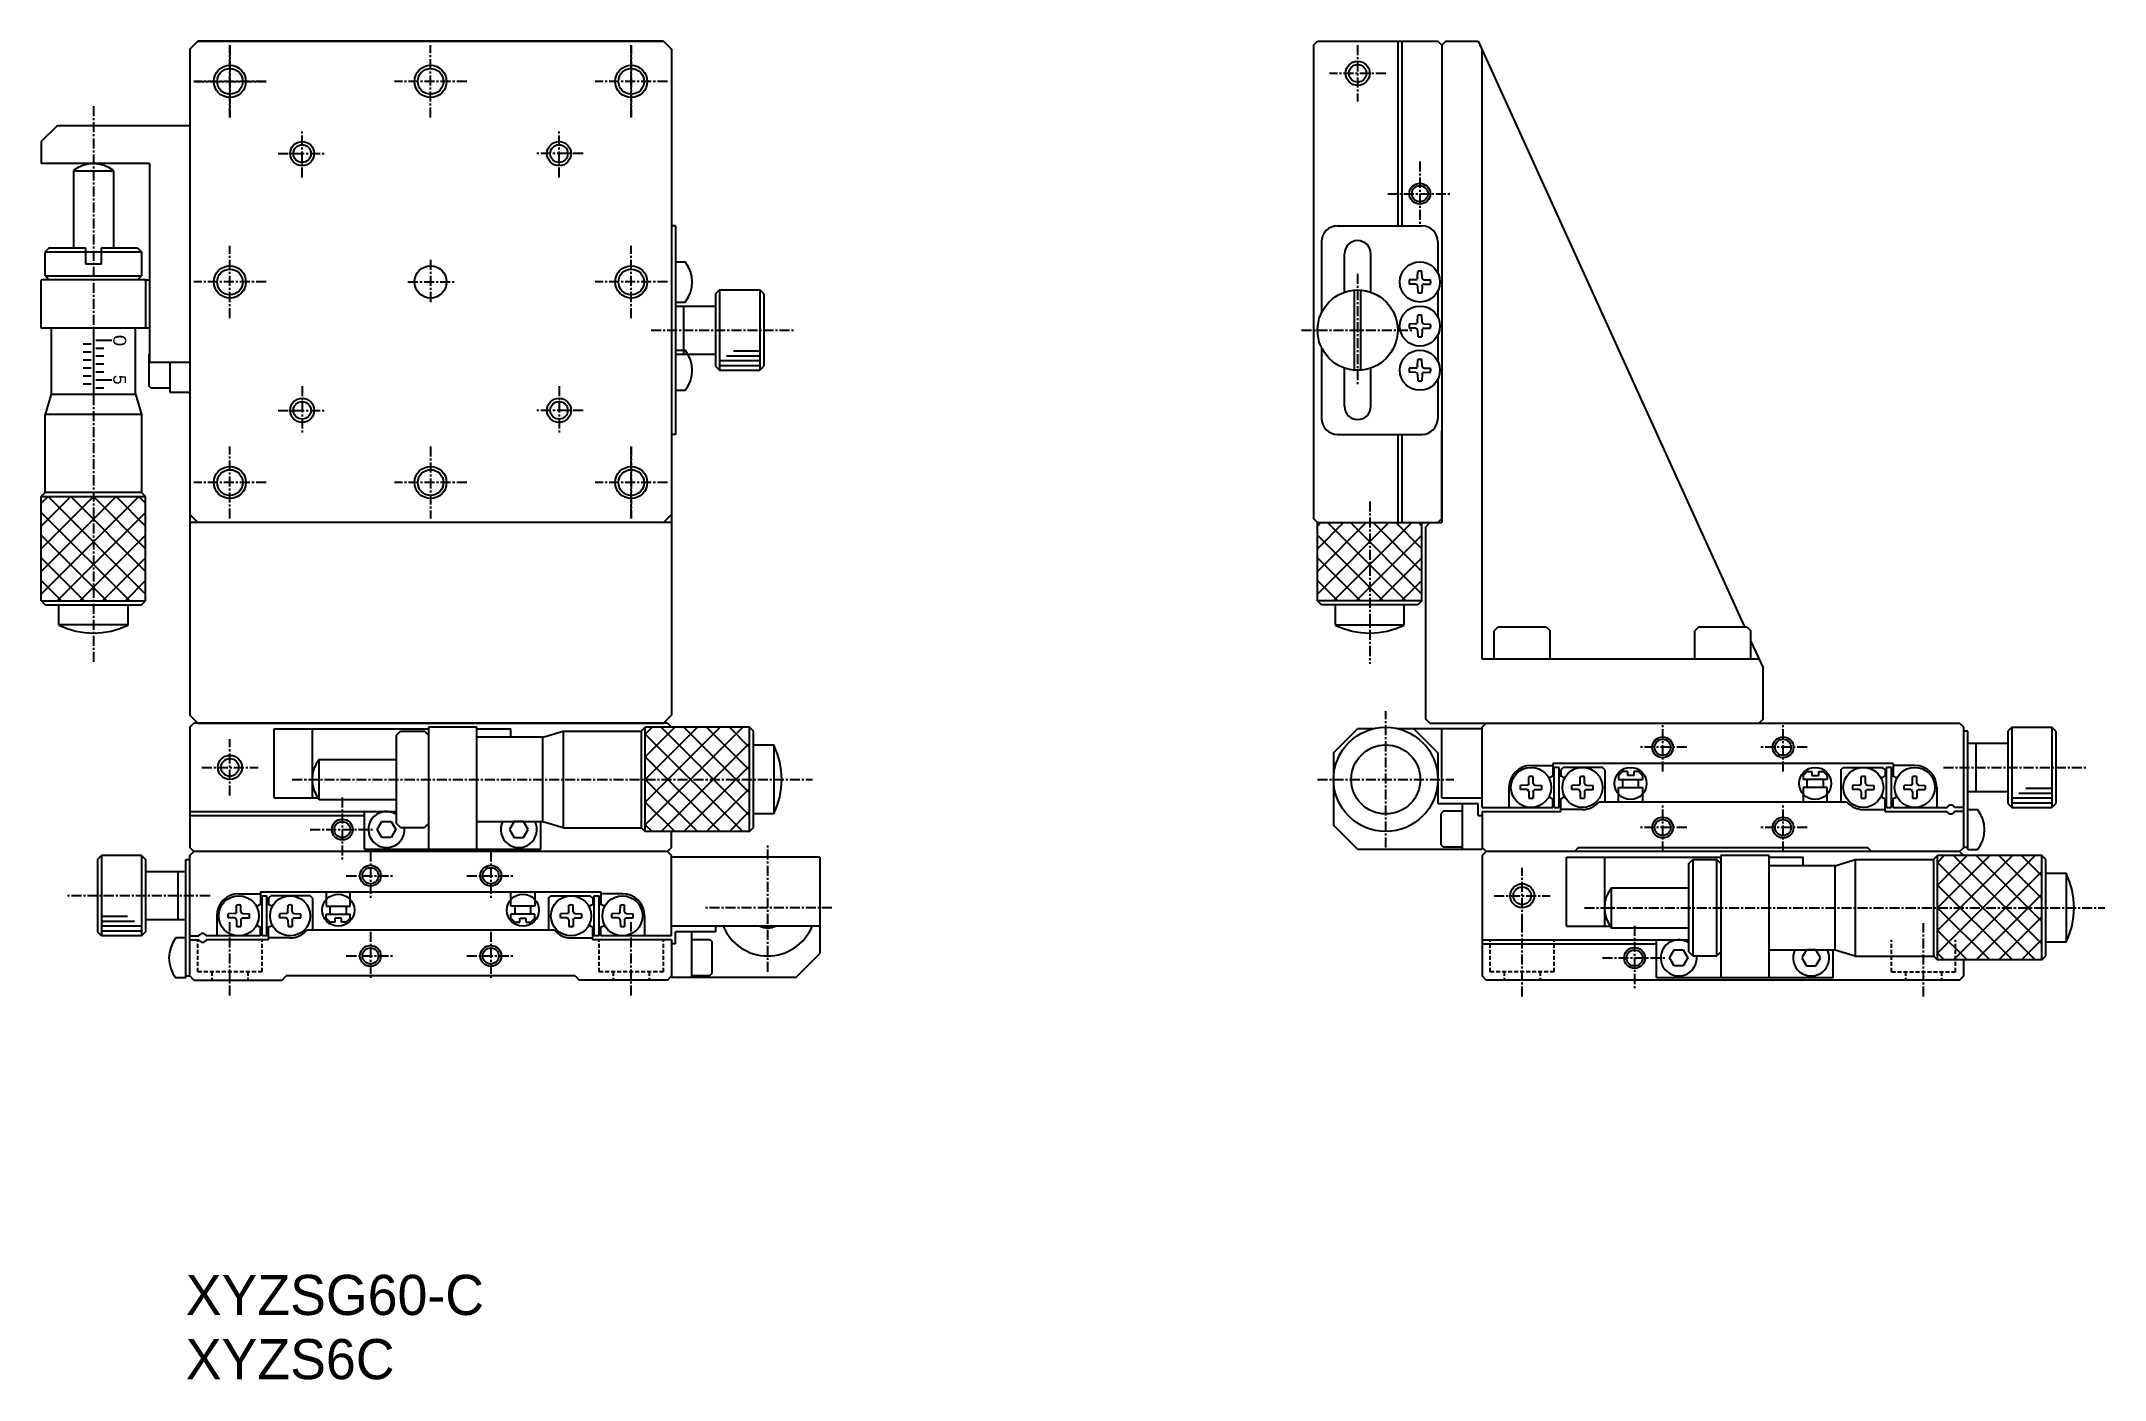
# Model space of a CAD drawing. Extents: x -303 to -46, y 134 to 301.
import ezdxf

# ---------------------------------------------------------------- set-up
doc = ezdxf.new("R2010")
doc.units = 0
doc.linetypes.add('CENTER', pattern=[2, 1.25, -0.25, 0.25, -0.25])
doc.linetypes.add('DASHED', pattern=[0.75, 0.5, -0.25])
doc.layers.get('0').update_dxf_attribs({"linetype": 'CONTINUOUS'})
doc.layers.add('CENTER', color=1, linetype='CENTER')

msp = doc.modelspace()

# ---------------------------------------------------------------- linework, layer by layer
at = {"color": 7, "linetype": 'CONTINUOUS'}
for p, q in [((-284.75, 300.03), (-283.75, 301.03)), ((-283.75, 301.03), (-284.75, 300.03)), ((-225.75, 301.03), (-283.75, 301.03)), ((-283.75, 301.03), (-225.75, 301.03)), ((-225.75, 301.03), (-224.75, 300.03)), ((-225.75, 301.03), (-224.75, 300.03)), ((-144.75, 300.53), (-144.25, 301.03)), ((-144.25, 301.03), (-129.25, 301.03)), ((-134.25, 301.03), (-134.25, 278.03)), ((-133.75, 301.03), (-133.75, 278.03)), ((-128.75, 300.53), (-129.25, 301.03)), ((-128.25, 301.03), (-128.75, 300.53)), ((-128.25, 301.03), (-124.25, 301.03)), ((-124.25, 301.03), (-91.07, 228.03)), ((-284.75, 300.03), (-284.75, 217.03)), ((-284.75, 300.03), (-284.75, 242.03)), ((-224.75, 300.03), (-224.75, 217.03)), ((-224.75, 300.03), (-224.75, 242.03)), ((-144.75, 300.53), (-144.75, 241.53)), ((-128.75, 300.53), (-128.75, 241.03)), ((-128.75, 300.53), (-128.75, 289.53)), ((-123.75, 224.03), (-123.75, 299.93)), ((-303.25, 288.53), (-301.25, 290.53)), ((-301.25, 290.53), (-284.75, 290.53)), ((-303.25, 288.53), (-303.25, 285.78)), ((-289.75, 285.78), (-303.25, 285.78)), ((-289.75, 285.78), (-289.75, 261.03)), ((-299.25, 284.9), (-299.25, 275.28)), ((-299.25, 284.9), (-294.25, 284.9)), ((-294.25, 284.9), (-294.25, 275.28)), ((-224.25, 278.03), (-224.75, 278.03)), ((-224.25, 278.03), (-224.25, 252.03)), ((-141.75, 278.03), (-131.25, 278.03)), ((-302.25, 275.28), (-302.75, 274.78)), ((-302.25, 275.28), (-297.75, 275.28)), ((-297.75, 275.28), (-297.75, 273.28)), ((-295.75, 273.28), (-295.75, 275.28)), ((-295.75, 275.28), (-291.25, 275.28)), ((-291.25, 275.28), (-290.75, 274.78)), ((-143.75, 276.03), (-143.75, 267.21)), ((-129.25, 276.03), (-129.25, 272.12)), ((-302.75, 271.78), (-302.75, 274.78)), ((-302.75, 274.78), (-297.75, 274.78)), ((-297.75, 274.78), (-295.75, 274.78)), ((-297.75, 273.28), (-295.75, 273.28)), ((-295.75, 274.78), (-290.75, 274.78)), ((-290.75, 274.78), (-290.75, 271.78)), ((-224.25, 273.53), (-223.03, 273.53)), ((-140.9, 269.82), (-140.9, 274.53)), ((-137.6, 269.68), (-137.6, 274.53)), ((-303.25, 265.28), (-303.25, 271.28)), ((-290.25, 271.28), (-303.25, 271.28)), ((-302.75, 271.78), (-302.25, 271.28)), ((-302.75, 271.78), (-290.75, 271.78)), ((-291.25, 271.28), (-290.75, 271.78)), ((-290.25, 271.28), (-290.25, 265.28)), ((-218.75, 270.03), (-219.25, 269.53)), ((-218.75, 270.03), (-213.75, 270.03)), ((-218.75, 270.03), (-218.75, 260.03)), ((-213.25, 269.53), (-213.75, 270.03)), ((-213.75, 270.03), (-213.75, 260.03)), ((-139.65, 260.05), (-139.65, 270.01)), ((-138.85, 260.05), (-138.85, 270.01)), ((-131.99, 271.3), (-132.83, 271.29)), ((-131.99, 270.76), (-132.83, 270.77)), ((-131.99, 271.3), (-131.85, 271.36)), ((-131.99, 270.76), (-131.85, 270.7)), ((-131.78, 271.53), (-131.85, 271.36)), ((-131.78, 270.53), (-131.85, 270.7)), ((-131.78, 271.53), (-131.76, 272.35)), ((-131.78, 270.53), (-131.76, 269.71)), ((-131.23, 271.53), (-131.24, 272.35)), ((-131.23, 270.53), (-131.24, 269.71)), ((-131.23, 271.53), (-131.16, 271.36)), ((-131.23, 270.53), (-131.16, 270.7)), ((-131.02, 271.3), (-131.16, 271.36)), ((-131.02, 270.76), (-131.16, 270.7)), ((-131.02, 271.3), (-130.18, 271.29)), ((-131.02, 270.76), (-130.18, 270.77)), ((-129.25, 269.94), (-129.25, 266.62)), ((-224.25, 268.53), (-223.03, 268.53)), ((-224.25, 268.03), (-219.25, 268.03)), ((-223.25, 268.03), (-223.25, 262.03)), ((-219.25, 269.53), (-219.25, 260.53)), ((-213.25, 269.53), (-213.25, 260.53)), ((-290.25, 265.28), (-303.25, 265.28)), ((-302, 265.28), (-302, 257.03)), ((-291.5, 257.03), (-291.5, 265.28)), ((-131.99, 265.8), (-132.83, 265.79)), ((-131.99, 265.26), (-132.83, 265.27)), ((-131.99, 265.8), (-131.85, 265.86)), ((-131.99, 265.26), (-131.85, 265.2)), ((-131.78, 266.03), (-131.85, 265.86)), ((-131.78, 265.03), (-131.85, 265.2)), ((-131.78, 266.03), (-131.76, 266.85)), ((-131.78, 265.03), (-131.76, 264.21)), ((-131.23, 266.03), (-131.24, 266.85)), ((-131.23, 265.03), (-131.24, 264.21)), ((-131.23, 266.03), (-131.16, 265.86)), ((-131.23, 265.03), (-131.16, 265.2)), ((-131.02, 265.8), (-131.16, 265.86)), ((-131.02, 265.26), (-131.16, 265.2)), ((-131.02, 265.8), (-130.18, 265.79)), ((-131.02, 265.26), (-130.18, 265.27)), ((-224.25, 262.53), (-223.03, 262.53)), ((-143.75, 262.85), (-143.75, 254.03)), ((-129.25, 264.44), (-129.25, 261.12)), ((-289.85, 261.98), (-289.75, 262.08)), ((-289.85, 261.98), (-289.85, 258.08)), ((-289.75, 261.03), (-284.75, 261.03)), ((-287.25, 261.03), (-287.25, 257.28)), ((-224.25, 262.03), (-219.25, 262.03)), ((-219.25, 260.53), (-218.75, 260.03)), ((-218.75, 260.03), (-213.75, 260.03)), ((-213.75, 260.03), (-213.25, 260.53)), ((-140.9, 255.53), (-140.9, 260.24)), ((-137.6, 255.53), (-137.6, 260.38)), ((-131.99, 260.3), (-132.83, 260.29)), ((-131.99, 259.76), (-132.83, 259.77)), ((-131.99, 260.3), (-131.85, 260.36)), ((-131.99, 259.76), (-131.85, 259.7)), ((-131.78, 260.53), (-131.85, 260.36)), ((-131.78, 259.53), (-131.85, 259.7)), ((-131.78, 260.53), (-131.76, 261.35)), ((-131.23, 260.53), (-131.24, 261.35)), ((-131.23, 260.53), (-131.16, 260.36)), ((-131.23, 259.53), (-131.16, 259.7)), ((-131.02, 260.3), (-131.16, 260.36)), ((-131.02, 259.76), (-131.16, 259.7)), ((-131.02, 260.3), (-130.18, 260.29)), ((-131.02, 259.76), (-130.18, 259.77)), ((-289.55, 257.78), (-289.85, 258.08)), ((-287.25, 257.78), (-289.55, 257.78)), ((-287.25, 257.28), (-284.75, 257.28)), ((-224.25, 257.53), (-223.03, 257.53)), ((-131.78, 259.53), (-131.76, 258.71)), ((-131.23, 259.53), (-131.24, 258.71)), ((-129.25, 258.94), (-129.25, 254.03)), ((-302.79, 254.53), (-302.79, 244.78)), ((-302, 257.03), (-302.75, 254.53)), ((-290.75, 254.53), (-302.75, 254.53)), ((-302, 257.03), (-291.5, 257.03)), ((-291.5, 257.03), (-290.75, 254.53)), ((-290.75, 254.53), (-290.75, 244.78)), ((-224.25, 252.03), (-224.75, 252.03)), ((-141.75, 252.03), (-131.25, 252.03)), ((-134.25, 252.03), (-134.25, 241.03)), ((-133.75, 252.03), (-133.75, 241.03)), ((-128.75, 241.53), (-128.75, 252.53)), ((-302.75, 244.78), (-303.25, 244.28)), ((-303.25, 231.28), (-303.25, 244.28)), ((-303.25, 244.28), (-290.25, 244.28)), ((-290.75, 244.78), (-302.75, 244.78)), ((-290.25, 244.28), (-290.75, 244.78)), ((-290.25, 231.28), (-290.25, 244.28)), ((-284.75, 242.03), (-283.75, 241.03)), ((-225.75, 241.03), (-224.75, 242.03)), ((-224.75, 241.03), (-284.75, 241.03)), ((-225.75, 241.03), (-283.75, 241.03)), ((-144.25, 241.03), (-144.75, 241.53)), ((-144.25, 231.28), (-144.25, 241.03)), ((-144.25, 241.03), (-129.25, 241.03)), ((-131.25, 231.28), (-131.25, 241.03)), ((-130.25, 241.03), (-130.75, 240.53)), ((-130.75, 216.53), (-130.75, 240.53)), ((-130.25, 241.03), (-128.75, 241.03)), ((-128.75, 241.53), (-129.25, 241.03)), ((-303.25, 231.28), (-302.75, 230.78)), ((-303.25, 231.28), (-290.25, 231.28)), ((-302.75, 230.78), (-290.75, 230.78)), ((-301.05, 228.28), (-301.05, 230.78)), ((-292.45, 230.78), (-292.45, 228.28)), ((-290.75, 230.78), (-290.25, 231.28)), ((-143.75, 230.78), (-144.25, 231.28)), ((-131.25, 231.28), (-144.25, 231.28)), ((-131.75, 230.78), (-143.75, 230.78)), ((-142.05, 230.78), (-142.05, 228.28)), ((-133.45, 228.28), (-133.45, 230.78)), ((-131.25, 231.28), (-131.75, 230.78)), ((-292.45, 228.28), (-301.05, 228.28)), ((-142.05, 228.28), (-133.45, 228.28)), ((-121.75, 228.03), (-122.25, 227.53)), ((-122.25, 224.03), (-122.25, 227.53)), ((-121.75, 228.03), (-115.75, 228.03)), ((-115.75, 228.03), (-115.25, 227.53)), ((-115.25, 224.03), (-115.25, 227.53)), ((-96.75, 228.03), (-97.25, 227.53)), ((-97.25, 224.03), (-97.25, 227.53)), ((-96.75, 228.03), (-90.75, 228.03)), ((-90.75, 228.03), (-90.25, 227.53)), ((-90.25, 224.03), (-90.25, 227.53)), ((-90.25, 226.23), (-88.75, 222.93)), ((-89.25, 224.03), (-123.75, 224.03)), ((-88.75, 216.53), (-88.75, 222.93)), ((-283.75, 216.03), (-284.75, 217.03)), ((-284.75, 215.53), (-284.25, 216.03)), ((-225.25, 216.03), (-284.25, 216.03)), ((-283.75, 216.03), (-225.75, 216.03)), ((-225.75, 216.03), (-224.75, 217.03)), ((-225.25, 216.03), (-224.75, 215.53)), ((-130.25, 216.03), (-130.75, 216.53)), ((-130.25, 216.03), (-89.25, 216.03)), ((-123.75, 215.53), (-123.25, 216.03)), ((-123.25, 216.03), (-64.25, 216.03)), ((-88.75, 216.53), (-89.25, 216.03)), ((-63.75, 215.53), (-64.25, 216.03)), ((-284.75, 215.53), (-284.75, 200.53)), ((-274.25, 215.33), (-255, 215.33)), ((-274.25, 206.73), (-274.25, 215.33)), ((-269.5, 215.33), (-269.5, 206.73)), ((-259, 214.53), (-258.5, 215.03)), ((-259, 203.53), (-259, 214.53)), ((-258.5, 215.03), (-255.5, 215.03)), ((-255, 214.53), (-255.5, 215.03)), ((-255, 215.53), (-255, 200.33)), ((-249, 215.53), (-255, 215.53)), ((-249, 200.33), (-249, 215.53)), ((-249, 215.33), (-244.75, 215.33)), ((-240.75, 214.28), (-249, 214.28)), ((-244.75, 214.28), (-244.75, 215.33)), ((-240.75, 214.28), (-238.25, 215.03)), ((-240.75, 203.78), (-240.75, 214.28)), ((-238.25, 215.03), (-228.5, 215.03)), ((-238.25, 215.03), (-238.25, 203.03)), ((-228, 215.53), (-228.5, 215.03)), ((-228.5, 215.03), (-228.5, 203.03)), ((-228, 202.53), (-228, 215.53)), ((-215, 215.53), (-228, 215.53)), ((-215, 202.53), (-215, 215.53)), ((-214.5, 215.03), (-215, 215.53)), ((-214.5, 203.03), (-214.5, 215.03)), ((-142.25, 212.33), (-139.25, 215.33)), ((-137.35, 215.33), (-139.25, 215.33)), ((-123.75, 215.33), (-134.15, 215.33)), ((-129.25, 212.33), (-132.25, 215.33)), ((-128.75, 206.73), (-128.75, 215.33)), ((-123.75, 205.53), (-123.75, 215.53)), ((-63.75, 200.53), (-63.75, 215.53)), ((-63.25, 215.03), (-63.75, 215.03)), ((-63.25, 200.28), (-63.25, 215.03)), ((-63.25, 213.53), (-58.25, 213.53)), ((-62.25, 213.53), (-62.25, 207.53)), ((-57.75, 215.53), (-58.25, 215.03)), ((-58.25, 215.03), (-58.25, 206.03)), ((-57.75, 215.53), (-57.75, 205.53)), ((-57.75, 215.53), (-52.75, 215.53)), ((-52.75, 215.53), (-52.75, 205.53)), ((-52.25, 215.03), (-52.75, 215.53)), ((-52.25, 215.03), (-52.25, 206.03)), ((-268.63, 206.53), (-268.63, 211.53)), ((-268.63, 211.53), (-259, 211.53)), ((-214.5, 213.33), (-212, 213.33)), ((-212, 213.33), (-212, 204.73)), ((-142.25, 212.33), (-142.25, 203.33)), ((-129.25, 212.33), (-129.25, 206.03)), ((-114.95, 211.03), (-114.95, 209.44)), ((-72.55, 211.03), (-114.95, 211.03)), ((-72.55, 211.03), (-72.55, 209.44)), ((-118.14, 208.3), (-118.98, 208.29)), ((-118.14, 208.3), (-118, 208.36)), ((-117.93, 208.53), (-118, 208.36)), ((-117.93, 208.53), (-117.91, 209.35)), ((-117.65, 210.78), (-114.95, 210.78)), ((-117.38, 208.53), (-117.39, 209.35)), ((-117.38, 208.53), (-117.31, 208.36)), ((-117.17, 208.3), (-117.31, 208.36)), ((-117.17, 208.3), (-116.33, 208.29)), ((-114.15, 210.53), (-114.75, 210.53)), ((-114.75, 205.53), (-114.75, 210.53)), ((-114.15, 205.53), (-114.15, 210.53)), ((-113.95, 210.23), (-113.65, 210.53)), ((-113.95, 210.23), (-113.95, 209.44)), ((-108.75, 210.53), (-113.65, 210.53)), ((-111.74, 208.3), (-112.58, 208.29)), ((-111.74, 208.3), (-111.6, 208.36)), ((-111.53, 208.53), (-111.6, 208.36)), ((-111.53, 208.53), (-111.51, 209.35)), ((-110.98, 208.53), (-110.99, 209.35)), ((-110.98, 208.53), (-110.91, 208.36)), ((-110.77, 208.3), (-110.91, 208.36)), ((-110.77, 208.3), (-109.93, 208.29)), ((-108.45, 210.23), (-108.75, 210.53)), ((-108.45, 210.23), (-108.45, 206.23)), ((-106.75, 209.53), (-106.25, 210.03)), ((-106.75, 209.53), (-106.75, 209.03)), ((-106.75, 209.03), (-103.75, 209.03)), ((-105.65, 210.03), (-106.25, 210.03)), ((-106.25, 209.03), (-106.25, 208.03)), ((-105.65, 210.03), (-105.65, 209.53)), ((-104.85, 209.53), (-105.65, 209.53)), ((-104.25, 210.03), (-104.85, 210.03)), ((-104.85, 210.03), (-104.85, 209.53)), ((-103.75, 209.53), (-104.25, 210.03)), ((-104.25, 208.03), (-104.25, 209.03)), ((-103.75, 209.53), (-103.75, 209.03)), ((-83.75, 209.53), (-83.25, 210.03)), ((-83.75, 209.53), (-83.75, 209.03)), ((-80.75, 209.03), (-83.75, 209.03)), ((-83.25, 210.03), (-82.65, 210.03)), ((-83.25, 208.03), (-83.25, 209.03)), ((-82.65, 210.03), (-82.65, 209.53)), ((-82.65, 209.53), (-81.85, 209.53)), ((-81.85, 210.03), (-81.25, 210.03)), ((-81.85, 210.03), (-81.85, 209.53)), ((-80.75, 209.53), (-81.25, 210.03)), ((-81.25, 209.03), (-81.25, 208.03)), ((-80.75, 209.53), (-80.75, 209.03)), ((-79.05, 210.23), (-78.75, 210.53)), ((-79.05, 210.23), (-79.05, 206.23)), ((-78.75, 210.53), (-73.85, 210.53)), ((-76.74, 208.3), (-77.58, 208.29)), ((-76.74, 208.3), (-76.6, 208.36)), ((-76.53, 208.53), (-76.6, 208.36)), ((-76.53, 208.53), (-76.51, 209.35)), ((-75.98, 208.53), (-75.99, 209.35)), ((-75.98, 208.53), (-75.91, 208.36)), ((-75.77, 208.3), (-75.91, 208.36)), ((-75.77, 208.3), (-74.93, 208.29)), ((-73.55, 210.23), (-73.85, 210.53)), ((-73.55, 210.23), (-73.55, 209.44)), ((-72.75, 210.53), (-73.35, 210.53)), ((-73.35, 205.53), (-73.35, 210.53)), ((-72.75, 205.53), (-72.75, 210.53)), ((-69.85, 210.78), (-72.55, 210.78)), ((-70.34, 208.3), (-71.18, 208.29)), ((-70.34, 208.3), (-70.2, 208.36)), ((-70.13, 208.53), (-70.2, 208.36)), ((-70.13, 208.53), (-70.11, 209.35)), ((-69.58, 208.53), (-69.59, 209.35)), ((-69.58, 208.53), (-69.51, 208.36)), ((-69.37, 208.3), (-69.51, 208.36)), ((-69.37, 208.3), (-68.53, 208.29)), ((-274.25, 206.73), (-268.78, 206.73)), ((-268.63, 206.53), (-259, 206.53)), ((-129.25, 206.03), (-124.25, 206.03)), ((-128.75, 206.73), (-123.75, 206.73)), ((-126.25, 206.03), (-126.25, 200.33)), ((-124.25, 204.53), (-124.25, 206.03)), ((-120.4, 208.03), (-120.4, 205.53)), ((-118.14, 207.76), (-118.98, 207.77)), ((-118.14, 207.76), (-118, 207.7)), ((-117.93, 207.53), (-118, 207.7)), ((-117.93, 207.53), (-117.91, 206.71)), ((-117.38, 207.53), (-117.39, 206.71)), ((-117.38, 207.53), (-117.31, 207.7)), ((-117.17, 207.76), (-117.31, 207.7)), ((-117.17, 207.76), (-116.33, 207.77)), ((-114.95, 205.53), (-114.95, 206.62)), ((-113.95, 205.03), (-113.95, 206.62)), ((-111.74, 207.76), (-112.58, 207.77)), ((-111.74, 207.76), (-111.6, 207.7)), ((-111.53, 207.53), (-111.6, 207.7)), ((-111.53, 207.53), (-111.51, 206.71)), ((-110.98, 207.53), (-110.99, 206.71)), ((-110.98, 207.53), (-110.91, 207.7)), ((-110.77, 207.76), (-110.91, 207.7)), ((-110.77, 207.76), (-109.93, 207.77)), ((-109.17, 206.23), (-78.33, 206.23)), ((-106.75, 208.03), (-103.75, 208.03)), ((-106.75, 206.23), (-106.75, 208.03)), ((-103.75, 208.03), (-103.75, 206.23)), ((-80.75, 208.03), (-83.75, 208.03)), ((-83.75, 208.03), (-83.75, 206.23)), ((-80.75, 206.23), (-80.75, 208.03)), ((-76.74, 207.76), (-77.58, 207.77)), ((-76.74, 207.76), (-76.6, 207.7)), ((-76.53, 207.53), (-76.6, 207.7)), ((-76.53, 207.53), (-76.51, 206.71)), ((-75.98, 207.53), (-75.99, 206.71)), ((-75.98, 207.53), (-75.91, 207.7)), ((-75.77, 207.76), (-75.91, 207.7)), ((-75.77, 207.76), (-74.93, 207.77)), ((-73.55, 205.03), (-73.55, 206.62)), ((-72.55, 205.53), (-72.55, 206.62)), ((-70.34, 207.76), (-71.18, 207.77)), ((-70.34, 207.76), (-70.2, 207.7)), ((-70.13, 207.53), (-70.2, 207.7)), ((-70.13, 207.53), (-70.11, 206.71)), ((-69.58, 207.53), (-69.59, 206.71)), ((-69.58, 207.53), (-69.51, 207.7)), ((-69.37, 207.76), (-69.51, 207.7)), ((-69.37, 207.76), (-68.53, 207.77)), ((-67.1, 208.03), (-67.1, 205.53)), ((-63.25, 207.53), (-58.25, 207.53)), ((-58.25, 206.03), (-57.75, 205.53)), ((-52.75, 205.53), (-52.25, 206.03)), ((-284.75, 205.03), (-259, 205.03)), ((-284.75, 204.53), (-263, 204.53)), ((-263, 200.33), (-263, 205.03)), ((-261.41, 202.78), (-260.83, 203.78)), ((-260.83, 203.78), (-259.68, 203.78)), ((-259.68, 203.78), (-259.1, 202.78)), ((-258.5, 203.03), (-259, 203.53)), ((-255, 203.53), (-255.5, 203.03)), ((-249, 203.78), (-240.75, 203.78)), ((-244.33, 203.78), (-244.91, 202.78)), ((-243.18, 203.78), (-244.33, 203.78)), ((-242.6, 202.78), (-243.18, 203.78)), ((-241, 200.33), (-241, 203.78)), ((-240.75, 203.78), (-238.25, 203.03)), ((-212, 204.73), (-214.5, 204.73)), ((-139.25, 200.33), (-142.25, 203.33)), ((-128.55, 205.08), (-128.85, 204.78)), ((-128.85, 200.88), (-128.85, 204.78)), ((-126.25, 205.08), (-128.55, 205.08)), ((-124.25, 204.53), (-123.75, 204.53)), ((-123.75, 205.53), (-114.95, 205.53)), ((-123.75, 205.03), (-123.75, 200.33)), ((-123.75, 205.03), (-113.95, 205.03)), ((-114.75, 205.53), (-114.15, 205.53)), ((-111.25, 205.28), (-113.95, 205.28)), ((-76.25, 205.28), (-73.55, 205.28)), ((-73.55, 205.03), (-65.81, 205.03)), ((-73.35, 205.53), (-72.75, 205.53)), ((-72.55, 205.53), (-65.81, 205.53)), ((-63.75, 205.53), (-64.9, 205.53)), ((-63.75, 205.03), (-64.9, 205.03)), ((-63.25, 205.28), (-62.03, 205.28)), ((-57.75, 205.53), (-52.75, 205.53)), ((-284.25, 200.03), (-284.75, 200.53)), ((-284.25, 200.03), (-284.75, 200.53)), ((-260.83, 201.78), (-261.41, 202.78)), ((-259.68, 201.78), (-260.83, 201.78)), ((-259.1, 202.78), (-259.68, 201.78)), ((-258.5, 203.03), (-255.5, 203.03)), ((-244.91, 202.78), (-244.33, 201.78)), ((-244.33, 201.78), (-243.18, 201.78)), ((-243.18, 201.78), (-242.6, 202.78)), ((-238.25, 202.99), (-228.5, 202.99)), ((-228.5, 203.03), (-228, 202.53)), ((-215, 202.53), (-228, 202.53)), ((-225.25, 200.03), (-224.75, 200.53)), ((-224.75, 200.53), (-225.25, 200.03)), ((-224.75, 200.53), (-224.75, 202.53)), ((-215, 202.53), (-214.5, 203.03)), ((-128.85, 200.88), (-128.55, 200.58)), ((-126.25, 200.58), (-128.55, 200.58)), ((-123.25, 200.03), (-123.75, 200.53)), ((-111.75, 200.53), (-112.25, 200.03)), ((-111.75, 200.53), (-75.75, 200.53)), ((-75.25, 200.03), (-75.75, 200.53)), ((-64.25, 200.03), (-63.75, 200.53)), ((-63.25, 200.53), (-63.75, 200.53)), ((-296.25, 199.03), (-295.75, 199.53)), ((-296.25, 199.03), (-296.25, 190.03)), ((-295.75, 199.53), (-295.75, 189.53)), ((-290.75, 199.53), (-295.75, 199.53)), ((-290.75, 199.53), (-290.75, 189.53)), ((-290.75, 199.53), (-290.25, 199.03)), ((-290.25, 199.03), (-290.25, 190.03)), ((-285.25, 199.03), (-284.75, 199.03)), ((-285.25, 184.28), (-285.25, 199.03)), ((-284.75, 199.53), (-284.25, 200.03)), ((-284.75, 184.53), (-284.75, 199.53)), ((-225.25, 200.03), (-284.25, 200.03)), ((-225.25, 200.03), (-284.25, 200.03)), ((-263, 200.33), (-241, 200.33)), ((-224.75, 199.53), (-225.25, 200.03)), ((-224.75, 189.53), (-224.75, 199.53)), ((-206.25, 199.33), (-224.75, 199.33)), ((-206.25, 199.33), (-206.25, 187.33)), ((-139.25, 200.33), (-123.75, 200.33)), ((-123.75, 199.53), (-123.25, 200.03)), ((-123.75, 199.53), (-123.75, 184.53)), ((-64.25, 200.03), (-123.25, 200.03)), ((-113.25, 199.33), (-94, 199.33)), ((-113.25, 190.73), (-113.25, 199.33)), ((-108.5, 199.33), (-108.5, 190.73)), ((-98, 198.53), (-97.5, 199.03)), ((-98, 187.53), (-98, 198.53)), ((-97.5, 199.03), (-97.5, 187.03)), ((-97.5, 199.03), (-94.5, 199.03)), ((-94.5, 187.03), (-94.5, 199.03)), ((-94, 198.53), (-94.5, 199.03)), ((-94, 199.53), (-94, 184.33)), ((-88, 199.53), (-94, 199.53)), ((-88, 184.33), (-88, 199.53)), ((-88, 199.33), (-83.75, 199.33)), ((-79.75, 198.28), (-88, 198.28)), ((-83.75, 198.28), (-83.75, 199.33)), ((-79.75, 198.28), (-77.25, 199.03)), ((-79.75, 187.78), (-79.75, 198.28)), ((-77.25, 199.03), (-67.5, 199.03)), ((-77.25, 199.03), (-77.25, 187.03)), ((-67, 199.53), (-67.5, 199.03)), ((-67.5, 199.03), (-67.5, 187.03)), ((-67, 186.53), (-67, 199.53)), ((-54, 199.53), (-67, 199.53)), ((-64.25, 200.03), (-63.75, 199.53)), ((-63.25, 200.28), (-62.03, 200.28)), ((-54, 186.53), (-54, 199.53)), ((-53.5, 199.03), (-54, 199.53)), ((-53.5, 187.03), (-53.5, 199.03)), ((-285.25, 197.53), (-290.25, 197.53)), ((-286.25, 197.53), (-286.25, 191.53)), ((-107.63, 190.53), (-107.63, 195.53)), ((-107.63, 195.53), (-98, 195.53)), ((-53.5, 197.33), (-51, 197.33)), ((-51, 197.33), (-51, 188.73)), ((-278.93, 192.53), (-278.91, 193.35)), ((-278.65, 194.78), (-275.95, 194.78)), ((-278.38, 192.53), (-278.39, 193.35)), ((-275.95, 195.03), (-275.95, 193.44)), ((-275.95, 195.03), (-233.55, 195.03)), ((-275.75, 194.53), (-275.15, 194.53)), ((-275.75, 189.53), (-275.75, 194.53)), ((-275.15, 189.53), (-275.15, 194.53)), ((-274.95, 194.23), (-274.65, 194.53)), ((-274.95, 194.23), (-274.95, 193.44)), ((-269.75, 194.53), (-274.65, 194.53)), ((-272.53, 192.53), (-272.51, 193.35)), ((-271.98, 192.53), (-271.99, 193.35)), ((-269.45, 194.23), (-269.75, 194.53)), ((-269.45, 194.23), (-269.45, 190.23)), ((-267.75, 195.03), (-267.75, 193.23)), ((-267.75, 193.23), (-264.75, 193.23)), ((-267.25, 192.23), (-267.25, 193.23)), ((-265.25, 193.23), (-265.25, 192.23)), ((-264.75, 193.23), (-264.75, 195.03)), ((-244.75, 193.23), (-244.75, 195.03)), ((-241.75, 193.23), (-244.75, 193.23)), ((-244.25, 193.23), (-244.25, 192.23)), ((-242.25, 192.23), (-242.25, 193.23)), ((-241.75, 195.03), (-241.75, 193.23)), ((-240.05, 194.23), (-239.75, 194.53)), ((-240.05, 194.23), (-240.05, 190.23)), ((-239.75, 194.53), (-234.85, 194.53)), ((-237.53, 192.53), (-237.51, 193.35)), ((-236.98, 192.53), (-236.99, 193.35)), ((-234.55, 194.23), (-234.85, 194.53)), ((-234.55, 194.23), (-234.55, 193.44)), ((-234.35, 194.53), (-233.75, 194.53)), ((-234.35, 189.53), (-234.35, 194.53)), ((-233.75, 189.53), (-233.75, 194.53)), ((-233.55, 195.03), (-233.55, 193.44)), ((-230.85, 194.78), (-233.55, 194.78)), ((-231.13, 192.53), (-231.11, 193.35)), ((-230.58, 192.53), (-230.59, 193.35)), ((-285.25, 191.53), (-290.25, 191.53)), ((-281.4, 192.03), (-281.4, 189.53)), ((-279.14, 192.3), (-279.98, 192.29)), ((-279.14, 191.76), (-279.98, 191.77)), ((-279.14, 192.3), (-279, 192.36)), ((-279.14, 191.76), (-279, 191.7)), ((-278.93, 192.53), (-279, 192.36)), ((-278.93, 191.53), (-279, 191.7)), ((-278.93, 191.53), (-278.91, 190.71)), ((-278.38, 191.53), (-278.39, 190.71)), ((-278.38, 192.53), (-278.31, 192.36)), ((-278.38, 191.53), (-278.31, 191.7)), ((-278.17, 192.3), (-278.31, 192.36)), ((-278.17, 191.76), (-278.31, 191.7)), ((-278.17, 192.3), (-277.33, 192.29)), ((-278.17, 191.76), (-277.33, 191.77)), ((-275.95, 189.53), (-275.95, 190.62)), ((-274.95, 189.03), (-274.95, 190.62)), ((-272.74, 192.3), (-273.58, 192.29)), ((-272.74, 191.76), (-273.58, 191.77)), ((-272.74, 192.3), (-272.6, 192.36)), ((-272.74, 191.76), (-272.6, 191.7)), ((-272.53, 192.53), (-272.6, 192.36)), ((-272.53, 191.53), (-272.6, 191.7)), ((-272.53, 191.53), (-272.51, 190.71)), ((-271.98, 191.53), (-271.99, 190.71)), ((-271.98, 192.53), (-271.91, 192.36)), ((-271.98, 191.53), (-271.91, 191.7)), ((-271.77, 192.3), (-271.91, 192.36)), ((-271.77, 191.76), (-271.91, 191.7)), ((-271.77, 192.3), (-270.93, 192.29)), ((-271.77, 191.76), (-270.93, 191.77)), ((-267.75, 191.73), (-267.75, 192.23)), ((-267.75, 192.23), (-264.75, 192.23)), ((-267.75, 191.73), (-267.25, 191.23)), ((-266.65, 191.23), (-267.25, 191.23)), ((-265.85, 191.73), (-266.65, 191.73)), ((-266.65, 191.23), (-266.65, 191.73)), ((-265.85, 191.23), (-265.85, 191.73)), ((-265.25, 191.23), (-265.85, 191.23)), ((-264.75, 191.73), (-265.25, 191.23)), ((-264.75, 191.73), (-264.75, 192.23)), ((-244.75, 191.73), (-244.75, 192.23)), ((-241.75, 192.23), (-244.75, 192.23)), ((-244.75, 191.73), (-244.25, 191.23)), ((-244.25, 191.23), (-243.65, 191.23)), ((-243.65, 191.23), (-243.65, 191.73)), ((-243.65, 191.73), (-242.85, 191.73)), ((-242.85, 191.23), (-242.85, 191.73)), ((-242.85, 191.23), (-242.25, 191.23)), ((-241.75, 191.73), (-242.25, 191.23)), ((-241.75, 191.73), (-241.75, 192.23)), ((-237.74, 192.3), (-238.58, 192.29)), ((-237.74, 191.76), (-238.58, 191.77)), ((-237.74, 192.3), (-237.6, 192.36)), ((-237.74, 191.76), (-237.6, 191.7)), ((-237.53, 192.53), (-237.6, 192.36)), ((-237.53, 191.53), (-237.6, 191.7)), ((-237.53, 191.53), (-237.51, 190.71)), ((-236.98, 191.53), (-236.99, 190.71)), ((-236.98, 192.53), (-236.91, 192.36)), ((-236.98, 191.53), (-236.91, 191.7)), ((-236.77, 192.3), (-236.91, 192.36)), ((-236.77, 191.76), (-236.91, 191.7)), ((-236.77, 192.3), (-235.93, 192.29)), ((-236.77, 191.76), (-235.93, 191.77)), ((-234.55, 189.03), (-234.55, 190.62)), ((-233.55, 189.53), (-233.55, 190.62)), ((-231.34, 192.3), (-232.18, 192.29)), ((-231.34, 191.76), (-232.18, 191.77)), ((-231.34, 192.3), (-231.2, 192.36)), ((-231.34, 191.76), (-231.2, 191.7)), ((-231.13, 192.53), (-231.2, 192.36)), ((-231.13, 191.53), (-231.2, 191.7)), ((-231.13, 191.53), (-231.11, 190.71)), ((-230.58, 191.53), (-230.59, 190.71)), ((-230.58, 192.53), (-230.51, 192.36)), ((-230.58, 191.53), (-230.51, 191.7)), ((-230.37, 192.3), (-230.51, 192.36)), ((-230.37, 191.76), (-230.51, 191.7)), ((-230.37, 192.3), (-229.53, 192.29)), ((-230.37, 191.76), (-229.53, 191.77)), ((-228.1, 192.03), (-228.1, 189.53)), ((-206.25, 190.73), (-224.75, 190.73)), ((-219.25, 190.73), (-219.25, 190.03)), ((-113.25, 190.73), (-107.78, 190.73)), ((-107.63, 190.53), (-98, 190.53)), ((-295.75, 189.53), (-296.25, 190.03)), ((-290.75, 189.53), (-295.75, 189.53)), ((-290.25, 190.03), (-290.75, 189.53)), ((-285.25, 189.28), (-286.48, 189.28)), ((-284.75, 189.53), (-283.61, 189.53)), ((-284.75, 189.03), (-283.61, 189.03)), ((-275.95, 189.53), (-282.7, 189.53)), ((-274.95, 189.03), (-282.7, 189.03)), ((-275.15, 189.53), (-275.75, 189.53)), ((-272.25, 189.28), (-274.95, 189.28)), ((-239.33, 190.23), (-270.17, 190.23)), ((-237.25, 189.28), (-234.55, 189.28)), ((-224.75, 189.03), (-234.55, 189.03)), ((-233.75, 189.53), (-234.35, 189.53)), ((-224.75, 189.53), (-233.55, 189.53)), ((-224.75, 189.03), (-224.75, 184.33)), ((-224.25, 188.53), (-224.75, 188.53)), ((-224.25, 188.53), (-224.25, 190.03)), ((-219.25, 190.03), (-224.25, 190.03)), ((-222.25, 190.03), (-222.25, 184.33)), ((-222.25, 189.08), (-219.95, 189.08)), ((-219.95, 189.08), (-219.65, 188.78)), ((-219.65, 184.88), (-219.65, 188.78)), ((-123.75, 189.03), (-98, 189.03)), ((-123.75, 188.53), (-102, 188.53)), ((-102, 184.33), (-102, 189.03)), ((-100.41, 186.78), (-99.83, 187.78)), ((-99.83, 187.78), (-98.68, 187.78)), ((-98.68, 187.78), (-98.1, 186.78)), ((-88, 187.78), (-79.75, 187.78)), ((-83.33, 187.78), (-83.91, 186.78)), ((-82.18, 187.78), (-83.33, 187.78)), ((-81.6, 186.78), (-82.18, 187.78)), ((-80, 184.33), (-80, 187.78)), ((-79.75, 187.78), (-77.25, 187.03)), ((-51, 188.73), (-53.5, 188.73)), ((-209.25, 184.33), (-206.25, 187.33)), ((-99.83, 185.78), (-100.41, 186.78)), ((-98.68, 185.78), (-99.83, 185.78)), ((-98.1, 186.78), (-98.68, 185.78)), ((-97.5, 187.03), (-98, 187.53)), ((-97.5, 187.03), (-94.5, 187.03)), ((-94, 187.53), (-94.5, 187.03)), ((-83.91, 186.78), (-83.33, 185.78)), ((-83.33, 185.78), (-82.18, 185.78)), ((-82.18, 185.78), (-81.6, 186.78)), ((-77.25, 186.99), (-67.5, 186.99)), ((-67.5, 187.03), (-67, 186.53)), ((-54, 186.53), (-67, 186.53)), ((-63.75, 184.53), (-63.75, 186.53)), ((-54, 186.53), (-53.5, 187.03)), ((-285.25, 184.28), (-286.48, 184.28)), ((-285.25, 184.53), (-284.75, 184.53)), ((-284.25, 184.03), (-284.75, 184.53)), ((-284.25, 184.03), (-273.25, 184.03)), ((-273.25, 184.03), (-272.75, 184.53)), ((-236.75, 184.53), (-272.75, 184.53)), ((-236.75, 184.53), (-236.25, 184.03)), ((-225.25, 184.03), (-236.25, 184.03)), ((-225.25, 184.03), (-224.75, 184.53)), ((-209.25, 184.33), (-224.75, 184.33)), ((-222.25, 184.58), (-219.95, 184.58)), ((-219.65, 184.88), (-219.95, 184.58)), ((-123.25, 184.03), (-123.75, 184.53)), ((-123.25, 184.03), (-123.75, 184.53)), ((-64.25, 184.03), (-123.25, 184.03)), ((-102, 184.33), (-80, 184.33)), ((-64.25, 184.03), (-63.75, 184.53)), ((-63.75, 184.53), (-64.25, 184.03))]:
    msp.add_line(p, q, dxfattribs=at)
at = {"color": 3, "linetype": 'CONTINUOUS'}
for p, q in [((-296.75, 265.28), (-296.75, 257.28)), ((-297.05, 263.28), (-298.05, 263.28)), ((-297.05, 262.28), (-298.05, 262.28)), ((-296.45, 263.78), (-294.45, 263.78)), ((-296.45, 262.78), (-295.45, 262.78)), ((-217.02, 262.43), (-213.75, 262.43)), ((-297.05, 261.28), (-298.05, 261.28)), ((-297.05, 260.28), (-298.05, 260.28)), ((-295.45, 261.78), (-296.45, 261.78)), ((-295.45, 260.78), (-296.45, 260.78)), ((-295.45, 259.78), (-296.45, 259.78)), ((-218.75, 261.23), (-213.75, 261.23)), ((-218.75, 260.63), (-213.75, 260.63)), ((-217.89, 261.83), (-213.75, 261.83)), ((-297.05, 259.28), (-298.05, 259.28)), ((-297.05, 258.28), (-298.05, 258.28)), ((-294.45, 258.78), (-296.45, 258.78)), ((-295.45, 257.78), (-296.45, 257.78)), ((-303.25, 232.12), (-291.1, 244.28)), ((-303.25, 234.95), (-293.93, 244.28)), ((-303.25, 237.78), (-296.75, 244.28)), ((-303.25, 240.61), (-299.58, 244.28)), ((-303.25, 243.44), (-302.41, 244.28)), ((-302.41, 244.28), (-290.25, 232.12)), ((-299.58, 244.28), (-290.25, 234.95)), ((-296.75, 244.28), (-290.25, 237.78)), ((-293.93, 244.28), (-290.25, 240.61)), ((-291.1, 244.28), (-290.25, 243.44)), ((-303.25, 242.29), (-292.24, 231.28)), ((-301.27, 231.28), (-290.25, 242.29)), ((-303.25, 239.47), (-295.07, 231.28)), ((-298.44, 231.28), (-290.25, 239.47)), ((-143.83, 241.03), (-144.25, 240.61)), ((-141, 241.03), (-144.25, 237.78)), ((-138.18, 241.03), (-144.25, 234.95)), ((-135.35, 241.03), (-144.25, 232.12)), ((-136.07, 231.28), (-144.25, 239.47)), ((-133.24, 231.28), (-142.99, 241.03)), ((-132.52, 241.03), (-142.27, 231.28)), ((-131.25, 232.12), (-140.16, 241.03)), ((-131.25, 239.47), (-139.44, 231.28)), ((-131.25, 234.95), (-137.33, 241.03)), ((-131.25, 237.78), (-134.5, 241.03)), ((-131.25, 240.61), (-131.68, 241.03)), ((-303.25, 236.64), (-297.9, 231.28)), ((-295.61, 231.28), (-290.25, 236.64)), ((-138.9, 231.28), (-144.25, 236.64)), ((-131.25, 236.64), (-136.61, 231.28)), ((-303.25, 233.81), (-300.72, 231.28)), ((-292.78, 231.28), (-290.25, 233.81)), ((-141.72, 231.28), (-144.25, 233.81)), ((-131.25, 233.81), (-133.78, 231.28)), ((-228, 214.69), (-227.16, 215.53)), ((-228, 211.86), (-224.33, 215.53)), ((-228, 209.03), (-221.5, 215.53)), ((-228, 206.2), (-218.68, 215.53)), ((-228, 203.37), (-215.85, 215.53)), ((-215.85, 202.53), (-228, 214.69)), ((-215, 204.52), (-226.02, 215.53)), ((-226.02, 202.53), (-215, 213.54)), ((-215, 207.34), (-223.19, 215.53)), ((-215, 210.17), (-220.36, 215.53)), ((-215, 213), (-217.53, 215.53)), ((-218.68, 202.53), (-228, 211.86)), ((-221.5, 202.53), (-228, 209.03)), ((-223.19, 202.53), (-215, 210.72)), ((-224.33, 202.53), (-228, 206.2)), ((-220.36, 202.53), (-215, 207.89)), ((-57.75, 206.73), (-52.75, 206.73)), ((-57.75, 206.13), (-52.75, 206.13)), ((-56.89, 207.33), (-52.75, 207.33)), ((-56.02, 207.93), (-52.75, 207.93)), ((-227.16, 202.53), (-228, 203.37)), ((-217.53, 202.53), (-215, 205.06)), ((-67, 198.69), (-66.16, 199.53)), ((-67, 195.86), (-63.33, 199.53)), ((-67, 193.03), (-60.5, 199.53)), ((-67, 190.2), (-57.68, 199.53)), ((-67, 187.37), (-54.85, 199.53)), ((-54.85, 186.53), (-67, 198.69)), ((-54, 188.52), (-65.02, 199.53)), ((-54, 191.34), (-62.19, 199.53)), ((-54, 194.17), (-59.36, 199.53)), ((-54, 197), (-56.53, 199.53)), ((-57.68, 186.53), (-67, 195.86)), ((-65.02, 186.53), (-54, 197.54)), ((-60.5, 186.53), (-67, 193.03)), ((-62.19, 186.53), (-54, 194.72)), ((-292.49, 191.93), (-295.75, 191.93)), ((-291.62, 191.33), (-295.75, 191.33)), ((-290.75, 190.73), (-295.75, 190.73)), ((-59.36, 186.53), (-54, 191.89)), ((-290.75, 190.13), (-295.75, 190.13)), ((-63.33, 186.53), (-67, 190.2)), ((-56.53, 186.53), (-54, 189.06)), ((-66.16, 186.53), (-67, 187.37))]:
    msp.add_line(p, q, dxfattribs=at)
at = {"color": 3, "linetype": 'DASHED'}
for p, q in [((-283.75, 185.03), (-283.75, 189.03)), ((-275.75, 185.03), (-275.75, 189.03)), ((-233.75, 185.03), (-233.75, 189.03)), ((-225.75, 185.03), (-225.75, 189.03)), ((-122.75, 185.03), (-122.75, 189.03)), ((-114.75, 185.03), (-114.75, 189.03)), ((-72.75, 185.03), (-72.75, 189.03)), ((-64.75, 185.03), (-64.75, 189.03)), ((-275.75, 185.03), (-283.75, 185.03)), ((-282, 185.03), (-282, 184.03)), ((-277.5, 185.03), (-277.5, 184.03)), ((-225.75, 185.03), (-233.75, 185.03)), ((-232, 185.03), (-232, 184.03)), ((-227.5, 185.03), (-227.5, 184.03)), ((-114.75, 185.03), (-122.75, 185.03)), ((-121, 185.03), (-121, 184.03)), ((-116.5, 185.03), (-116.5, 184.03)), ((-72.75, 185.03), (-64.75, 185.03)), ((-71, 185.03), (-71, 184.03)), ((-66.5, 185.03), (-66.5, 184.03))]:
    msp.add_line(p, q, dxfattribs=at)
at = {"color": 3, "linetype": 'CONTINUOUS'}
for centre, radius in [((-139.25, 297.03), 1.5), ((-279.75, 296.03), 2), ((-254.75, 296.03), 2), ((-229.75, 296.03), 2), ((-270.75, 287.03), 1.5), ((-238.75, 287.03), 1.5), ((-131.5, 282.03), 1.3), ((-279.75, 271.03), 2), ((-229.75, 271.03), 2), ((-270.75, 255.03), 1.5), ((-238.75, 255.03), 1.5), ((-279.75, 246.03), 2), ((-254.75, 246.03), 2), ((-229.75, 246.03), 2), ((-101.25, 213.03), 1.3), ((-86.25, 213.03), 1.3), ((-279.75, 210.53), 1.5), ((-105.25, 208.53), 2), ((-82.25, 208.53), 2), ((-265.75, 202.78), 1.3), ((-101.25, 203.03), 1.3), ((-86.25, 203.03), 1.3), ((-262.25, 197.03), 1.3), ((-247.25, 197.03), 1.3), ((-118.75, 194.53), 1.5), ((-266.25, 192.73), 2), ((-243.25, 192.73), 2), ((-262.25, 187.03), 1.3), ((-247.25, 187.03), 1.3), ((-104.75, 186.78), 1.3)]:
    msp.add_circle(centre, radius, dxfattribs=at)
at = {"color": 7, "linetype": 'CONTINUOUS'}
for centre, radius in [((-279.75, 296.03), 1.6), ((-254.75, 296.03), 1.6), ((-229.75, 296.03), 1.6), ((-139.25, 297.03), 1.1), ((-270.75, 287.03), 1.1), ((-238.75, 287.03), 1.1), ((-131.5, 282.03), 1), ((-279.75, 271.03), 1.6), ((-254.75, 271.03), 2), ((-229.75, 271.03), 1.6), ((-131.5, 271.03), 2.5), ((-139.25, 265.03), 5), ((-131.5, 265.53), 2.5), ((-131.5, 260.03), 2.5), ((-270.75, 255.03), 1.1), ((-238.75, 255.03), 1.1), ((-279.75, 246.03), 1.6), ((-254.75, 246.03), 1.6), ((-229.75, 246.03), 1.6), ((-135.75, 209.03), 6.5), ((-101.25, 213.03), 1), ((-86.25, 213.03), 1), ((-279.75, 210.53), 1.1), ((-135.75, 209.03), 4.3), ((-117.65, 208.03), 2.5), ((-111.25, 208.03), 2.5), ((-76.25, 208.03), 2.5), ((-69.85, 208.03), 2.5), ((-265.75, 202.78), 1), ((-101.25, 203.03), 1), ((-86.25, 203.03), 1), ((-262.25, 197.03), 1), ((-247.25, 197.03), 1), ((-118.75, 194.53), 1.1), ((-278.65, 192.03), 2.5), ((-272.25, 192.03), 2.5), ((-237.25, 192.03), 2.5), ((-230.85, 192.03), 2.5), ((-262.25, 187.03), 1), ((-247.25, 187.03), 1), ((-104.75, 186.78), 1)]:
    msp.add_circle(centre, radius, dxfattribs=at)
for centre, radius, start, end in [((-296.75, 281.78), 4, 51.3178, 128.6822), ((-141.75, 276.03), 2, 90, 180), ((-131.25, 276.03), 2, 0, 90), ((-139.25, 274.53), 1.65, 0, 180), ((-226.15, 271.03), 4, 321.3178, 38.6822), ((-290.25, 274.28), 3, 270, 279.5941), ((-131.5, 271.03), 1.35, 168.8959, 191.1041), ((-131.5, 271.03), 1.35, 78.8959, 101.1041), ((-131.5, 271.03), 1.35, 348.8959, 11.1041), ((-131.5, 271.03), 1.35, 258.8959, 281.1041), ((-290.25, 262.28), 3, 80.4059, 90), ((-131.5, 265.53), 1.35, 168.8959, 191.1041), ((-131.5, 265.53), 1.35, 78.8959, 101.1041), ((-131.5, 265.53), 1.35, 348.8959, 11.1041), ((-226.15, 260.03), 4, 321.3178, 38.6822), ((-131.5, 265.53), 1.35, 258.8959, 281.1041), ((-131.5, 260.03), 1.35, 168.8959, 191.1041), ((-131.5, 260.03), 1.35, 78.8959, 101.1041), ((-131.5, 260.03), 1.35, 348.8959, 11.1041), ((-131.5, 260.03), 1.35, 258.8959, 281.1041), ((-139.25, 255.53), 1.65, 180, 0), ((-141.75, 254.03), 2, 180, 270), ((-131.25, 254.03), 2, 270, 0), ((-296.75, 237.02), 9.75, 243.8162, 296.1838), ((-137.75, 237.02), 9.75, 243.8162, 296.1838), ((-265.5, 209.03), 4, 141.3178, 218.6822), ((-220.75, 209.03), 9.75, 333.8162, 26.1838), ((-117.65, 208.03), 2.75, 90, 180), ((-117.65, 208.03), 1.35, 168.8959, 191.1041), ((-117.65, 208.03), 1.35, 78.8959, 101.1041), ((-117.65, 208.03), 1.35, 348.8959, 11.1041), ((-114.45, 208.03), 1.5, 101.5369, 130.5416), ((-114.45, 208.03), 1.5, 49.4584, 78.463), ((-111.25, 208.03), 1.35, 168.8959, 191.1041), ((-111.25, 208.03), 1.35, 78.8959, 101.1041), ((-111.25, 208.03), 1.35, 348.8959, 11.1041), ((-76.25, 208.03), 1.35, 168.8959, 191.1041), ((-76.25, 208.03), 1.35, 78.8959, 101.1041), ((-76.25, 208.03), 1.35, 348.8959, 11.1041), ((-73.05, 208.03), 1.5, 101.5369, 130.5416), ((-73.05, 208.03), 1.5, 49.4584, 78.463), ((-69.85, 208.03), 1.35, 168.8959, 191.1041), ((-69.85, 208.03), 1.35, 78.8959, 101.1041), ((-69.85, 208.03), 2.75, 360, 90), ((-69.85, 208.03), 1.35, 348.8959, 11.1041), ((-117.65, 208.03), 1.35, 258.8959, 281.1041), ((-114.45, 208.03), 1.5, 229.4584, 258.463), ((-114.45, 208.03), 1.5, 281.537, 310.5416), ((-111.25, 208.03), 1.35, 258.8959, 281.1041), ((-111.25, 208.03), 2.75, 270, 319.1149), ((-76.25, 208.03), 2.75, 220.8851, 270), ((-76.25, 208.03), 1.35, 258.8959, 281.1041), ((-73.05, 208.03), 1.5, 229.4584, 258.463), ((-73.05, 208.03), 1.5, 281.537, 310.5416), ((-69.85, 208.03), 1.35, 258.8959, 281.1041), ((-65.35, 205.33), 0.5, 23.5782, 156.4218), ((-260.25, 202.78), 2.25, 56.251, 6.3794), ((-243.75, 202.78), 2.25, 153.6122, 26.3878), ((-65.35, 205.23), 0.5, 203.5782, 336.4218), ((-65.15, 202.78), 4, 321.3178, 38.6822), ((-104.5, 193.03), 4, 141.3178, 218.6822), ((-59.75, 193.03), 9.75, 333.8162, 26.1838), ((-278.65, 192.03), 2.75, 90, 180), ((-278.65, 192.03), 1.35, 78.8959, 101.1041), ((-275.45, 192.03), 1.5, 101.537, 130.5416), ((-275.45, 192.03), 1.5, 49.4584, 78.4631), ((-272.25, 192.03), 1.35, 78.8959, 101.1041), ((-237.25, 192.03), 1.35, 78.8959, 101.1041), ((-234.05, 192.03), 1.5, 101.537, 130.5416), ((-234.05, 192.03), 1.5, 49.4584, 78.4631), ((-230.85, 192.03), 1.35, 78.8959, 101.1041), ((-230.85, 192.03), 2.75, 0, 90), ((-278.65, 192.03), 1.35, 168.8959, 191.1041), ((-278.65, 192.03), 1.35, 258.8959, 281.1041), ((-278.65, 192.03), 1.35, 348.8959, 11.1041), ((-275.45, 192.03), 1.5, 229.4584, 258.463), ((-275.45, 192.03), 1.5, 281.537, 310.5416), ((-272.25, 192.03), 1.35, 168.8959, 191.1041), ((-272.25, 192.03), 1.35, 258.8959, 281.1041), ((-272.25, 192.03), 1.35, 348.8959, 11.1041), ((-237.25, 192.03), 1.35, 168.8959, 191.1041), ((-237.25, 192.03), 1.35, 258.8959, 281.1041), ((-237.25, 192.03), 1.35, 348.8959, 11.1041), ((-234.05, 192.03), 1.5, 229.4584, 258.463), ((-234.05, 192.03), 1.5, 281.537, 310.5416), ((-230.85, 192.03), 1.35, 168.8959, 191.1041), ((-230.85, 192.03), 1.35, 258.8959, 281.1041), ((-230.85, 192.03), 1.35, 348.8959, 11.1041), ((-212.75, 193.03), 6, 202.5403, 337.4597), ((-212.75, 193.03), 2.5, 246.9261, 293.0739), ((-283.35, 186.78), 4, 141.3178, 218.6822), ((-283.15, 189.33), 0.5, 23.5782, 156.4218), ((-283.15, 189.23), 0.5, 203.5782, 336.4218), ((-272.25, 192.03), 2.75, 270, 319.1149), ((-237.25, 192.03), 2.75, 220.8851, 270), ((-99.25, 186.78), 2.25, 56.251, 6.3794), ((-82.75, 186.78), 2.25, 153.6122, 26.3878)]:
    msp.add_arc(centre, radius, start, end, dxfattribs=at)
at = {"layer": 'CENTER', "color": 1, "linetype": 'CENTER'}
for p, q in [((-279.75, 300.53), (-279.75, 291.53)), ((-279.75, 291.53), (-279.75, 300.53)), ((-254.75, 291.53), (-254.75, 300.53)), ((-229.75, 300.53), (-229.75, 291.53)), ((-229.75, 291.53), (-229.75, 300.53)), ((-139.25, 300.53), (-139.25, 293.53)), ((-284.25, 296.03), (-275.25, 296.03)), ((-275.25, 296.03), (-284.25, 296.03)), ((-250.25, 296.03), (-259.25, 296.03)), ((-225.25, 296.03), (-234.25, 296.03)), ((-225.25, 296.03), (-234.25, 296.03)), ((-135.75, 297.03), (-142.75, 297.03)), ((-296.75, 292.93), (-296.75, 223.45)), ((-270.75, 284.03), (-270.75, 290.03)), ((-238.75, 284.03), (-238.75, 290.03)), ((-273.75, 287.03), (-267.75, 287.03)), ((-235.75, 287.03), (-241.75, 287.03)), ((-131.5, 286.03), (-131.5, 278.03)), ((-135.5, 282.03), (-127.5, 282.03)), ((-279.75, 266.53), (-279.75, 275.53)), ((-229.75, 266.53), (-229.75, 275.53)), ((-254.75, 273.78), (-254.75, 268.38)), ((-275.25, 271.03), (-284.25, 271.03)), ((-257.57, 271.03), (-251.62, 271.03)), ((-225.25, 271.03), (-234.25, 271.03)), ((-139.25, 272.03), (-139.25, 258.03)), ((-227.28, 265.03), (-209.39, 265.03)), ((-146.25, 265.03), (-132.25, 265.03)), ((-270.75, 258.03), (-270.75, 252.03)), ((-238.75, 258.03), (-238.75, 252.03)), ((-273.75, 255.03), (-267.75, 255.03)), ((-235.75, 255.03), (-241.75, 255.03)), ((-279.75, 241.53), (-279.75, 250.53)), ((-254.75, 250.53), (-254.75, 241.53)), ((-229.75, 250.53), (-229.75, 241.53)), ((-229.75, 241.53), (-229.75, 250.53)), ((-275.25, 246.03), (-284.25, 246.03)), ((-250.25, 246.03), (-259.25, 246.03)), ((-225.25, 246.03), (-234.25, 246.03)), ((-225.25, 246.03), (-234.25, 246.03)), ((-137.75, 243.66), (-137.75, 223.45)), ((-135.75, 200.53), (-135.75, 217.53)), ((-101.25, 210.03), (-101.25, 216.03)), ((-86.25, 210.03), (-86.25, 216.03)), ((-279.75, 207.03), (-279.75, 214.03)), ((-98.25, 213.03), (-104.25, 213.03)), ((-83.25, 213.03), (-89.25, 213.03)), ((-283.25, 210.53), (-276.25, 210.53)), ((-271.98, 209.03), (-207.18, 209.03)), ((-144.25, 209.03), (-127.25, 209.03)), ((-66.28, 210.53), (-48.39, 210.53)), ((-265.75, 206.78), (-265.75, 198.78)), ((-101.25, 200.03), (-101.25, 206.03)), ((-86.25, 200.03), (-86.25, 206.03)), ((-269.75, 202.78), (-261.75, 202.78)), ((-212.75, 185.03), (-212.75, 201.03)), ((-98.25, 203.03), (-104.25, 203.03)), ((-83.25, 203.03), (-89.25, 203.03)), ((-262.25, 200.03), (-262.25, 194.03)), ((-247.25, 200.03), (-247.25, 194.03)), ((-118.75, 191.03), (-118.75, 198.03)), ((-265.25, 197.03), (-259.25, 197.03)), ((-250.25, 197.03), (-244.25, 197.03)), ((-282.23, 194.53), (-300.12, 194.53)), ((-204.75, 193.03), (-220.75, 193.03)), ((-122.25, 194.53), (-115.25, 194.53)), ((-110.98, 193.03), (-46.18, 193.03)), ((-279.75, 182.08), (-279.75, 191.23)), ((-229.75, 182.08), (-229.75, 191.23)), ((-118.75, 181.97), (-118.75, 191.12)), ((-104.75, 190.78), (-104.75, 182.78)), ((-68.75, 181.97), (-68.75, 191.12)), ((-262.25, 190.03), (-262.25, 184.03)), ((-247.25, 190.03), (-247.25, 184.03)), ((-265.25, 187.03), (-259.25, 187.03)), ((-250.25, 187.03), (-244.25, 187.03)), ((-108.75, 186.78), (-100.75, 186.78))]:
    msp.add_line(p, q, dxfattribs=at)

# ---------------------------------------------------------------- texts
at = {"color": 3, "linetype": 'CONTINUOUS', "width": 1.2}
msp.add_text('0', height=1.6, rotation=270, dxfattribs=at).set_placement((-294.28, 264.44))
at = {"color": 3, "linetype": 'CONTINUOUS'}
msp.add_text('5', height=1.6, rotation=270, dxfattribs=at).set_placement((-294.28, 259.44))
at = {"color": 7, "linetype": 'CONTINUOUS'}
for s, p in [('XYZSG60-C', (-285.25, 142.28)), ('XYZS6C', (-285.25, 134.28))]:
    msp.add_text(s, height=5, dxfattribs=at).set_placement(p)

doc.saveas('drawing.dxf')
